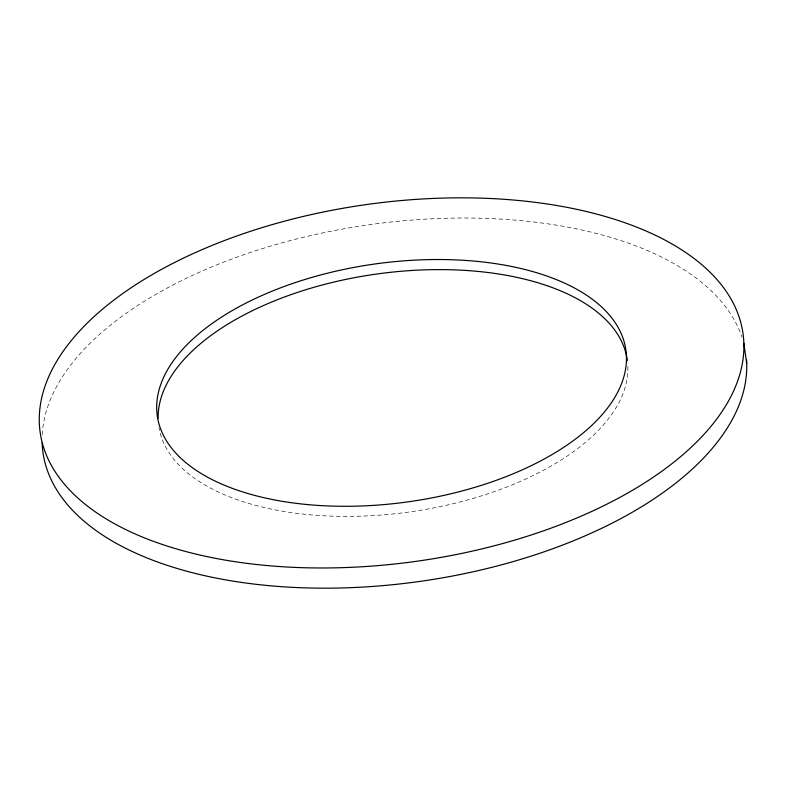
<?xml version="1.0" encoding="UTF-8"?>
<svg xmlns="http://www.w3.org/2000/svg" width="786" height="786" viewBox="0 0 786 786"><rect width="100%" height="100%" fill="white"/><g stroke="black" fill="none" stroke-linecap="round" stroke-linejoin="round"><path stroke-width="0.59" stroke-dasharray="3.93 2.95" d="M42.218 434.697A354.899 180.122 -8 0 1 370.206 224.609A354.899 180.122 -8 0 1 741.974 337.233M627.857 366.551A236.596 120.081 -8 0 1 405.262 512.521A236.596 120.081 -8 0 1 159.008 427.839"/><path stroke-width="1.18" d="M743.861 343.236A354.899 180.122 -8 0 1 220.66 559.298A354.899 180.122 -8 0 1 210.226 246.185A354.899 180.122 -8 0 1 743.861 343.236L746.7 363.417M746.513 359.821A354.899 180.122 -8 0 1 403.965 583.467A354.899 180.122 -8 0 1 42.139 442.764M158.114 418.29A236.596 120.081 -8 0 1 384.236 273.037A236.596 120.081 -8 0 1 627.356 360.558M277.635 500.505A236.596 120.081 -8 0 0 626.432 356.461A236.596 120.081 -8 0 0 270.679 291.753A236.596 120.081 -8 0 0 277.635 500.505"/></g></svg>
